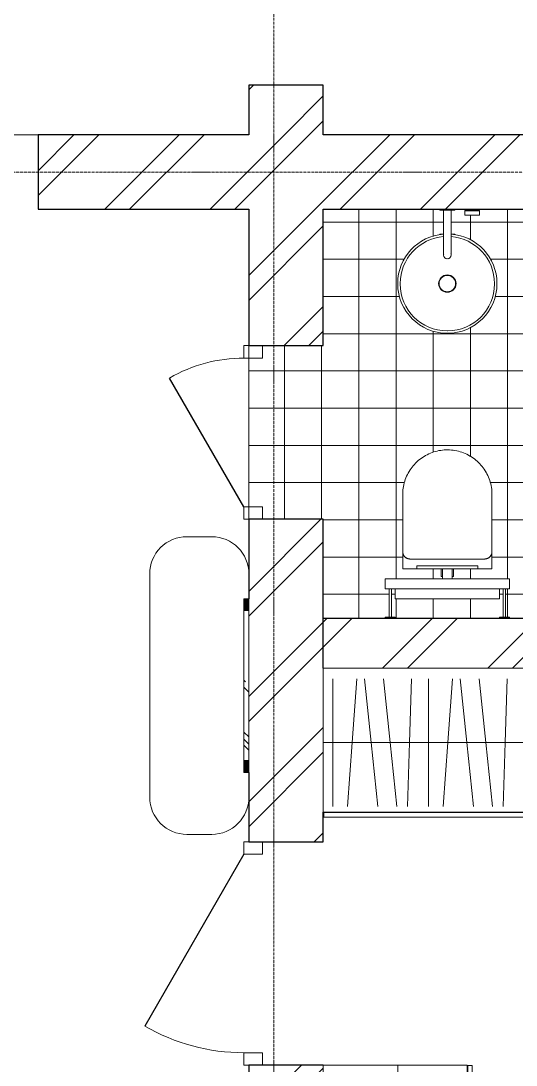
# Model space of a CAD drawing. Header units: millimetres. Extents: x -5016 to 23572, y 233981 to 377995.
# Drawn here: x 8481 to 10477, y 362700 to 366909 of the extents above; entities that cross this region are included whole.
import ezdxf

# ---------------------------------------------------------------- set-up
doc = ezdxf.new("R2010")
doc.units = ezdxf.units.MM
doc.linetypes.add('Осевая 12-2-2', pattern=[16, 12, -2, 0, -2])
for name, color, linetype, lineweight in [('A-DETL-GENF', 9, 'Continuous', 13), ('A-DOOR', 8, 'Continuous', 13), ('A-FLOR', 9, 'Continuous', 13), ('A-FLOR-PATT', 9, 'Continuous', 13), ('A-WALL', 8, 'Continuous', 13), ('A-WALL-PATT', 8, 'Continuous', 13), ('I-FURN', 9, 'Continuous', 13), ('P-SANR-FIXT', 9, 'Continuous', 13), ('S-GRID', 8, 'Continuous', 13), ('АР_подложка', 8, 'Continuous', 13)]:
    doc.layers.add(name, color=color, linetype=linetype, lineweight=lineweight)
pattern_1 = [(45, (0, 0), (-212.132, 212.132), []), (45, (0, 100), (-212.132, 212.132), [])]

# ---------------------------------------------------------------- blocks, each defined once
blk = doc.blocks.new('INT 04 Раковина - INT 04 Раковина-1628121-Этаж 1 - Планировка')
at = {"layer": 'P-SANR-FIXT'}
for p, q in [((-200, 1), (-200, -1)), ((-190, -1), (-190, 1)), ((190, 1), (190, -1)), ((200, -1), (200, 1)), ((1, -190), (-1, -190)), ((-1, -200), (1, -200))]:
    blk.add_line(p, q, dxfattribs=at)
for centre, radius, start, end in [((-1, 1), 199, 94.0124, 180), ((-1, 1), 189, 94.235, 180), ((1, 1), 199, 360, 85.9351), ((1, 1), 189, 360, 85.72), ((0, 0), 35, 0, 180), ((0, 0), 35, 180, 0), ((0, 0), 33, 360, 180), ((0, 0), 33, 180, 360), ((-1, -1), 199, 180, 270), ((-1, -1), 189, 180, 270), ((1, -1), 199, 270, 360), ((1, -1), 189, 270, 0)]:
    blk.add_arc(centre, radius, start, end, dxfattribs=at)
blk = doc.blocks.new('INT 04 Смеситель настенный - INT 04 Смеситель настенный-1566558-Этаж 1 - Планировка')
at = {"layer": 'P-SANR-FIXT'}
for p, q in [((-30, 30), (-30, 26)), ((-30, 26), (-29, 26)), ((-30, 26), (30, 26)), ((-15, 26), (-15, -125)), ((15, -125), (15, 26)), ((29, 26), (30, 26)), ((30, 26), (30, 30)), ((70, 30), (70, 26)), ((70, 26), (71, 26)), ((70, 26), (130, 26)), ((70, 24), (70, 6)), ((70, 24), (130, 24)), ((70, 6), (130, 6)), ((72, 26), (72, 24)), ((128, 24), (128, 26)), ((129, 26), (130, 26)), ((130, 26), (130, 30)), ((130, 6), (130, 24))]:
    blk.add_line(p, q, dxfattribs=at)
at = {"layer": 'P-SANR-FIXT', "flags": 128}
for points in [[(-15, -125), (-15, -126.2), (-15, -127.4), (-15, -128.6), (-15, -129.8), (-15, -131), (-15, -132.1), (-15, -133.3), (-15, -134.4), (-15, -135.6), (-15, -136.7), (-15, -137.8), (-15, -138.9), (-15, -139.9), (-15, -140.9), (-15, -141.9), (-15, -142.9), (-15, -143.9), (-15, -144.8), (-15, -145.7), (-15, -146.5), (-15, -147.3), (-15, -148.1), (-15, -148.9), (-15, -149.6), (-15, -150.2), (-15, -150.9), (-15, -151.5), (-15, -152), (-15, -152.5), (-15, -153), (-15, -153.4), (-15, -153.7), (-15, -154.1), (-15, -154.3), (-15, -154.6), (-15, -154.7), (-15, -154.9), (-15, -155), (-15, -155)], [(15, -155), (15, -155), (15, -154.9), (15, -154.8), (15, -154.6), (15, -154.4), (15, -154.1), (15, -153.8), (15, -153.5), (15, -153.1), (15, -152.6), (15, -152.1), (15, -151.6), (15, -151), (15, -150.4), (15, -149.8), (15, -149.1), (15, -148.3), (15, -147.6), (15, -146.7), (15, -145.9), (15, -145), (15, -144.1), (15, -143.2), (15, -142.2), (15, -141.2), (15, -140.2), (15, -139.1), (15, -138.1), (15, -137), (15, -135.9), (15, -134.7), (15, -133.6), (15, -132.4), (15, -131.3), (15, -130.1), (15, -128.9), (15, -127.7), (15, -126.5), (15, -125.3), (15, -125)]]:
    blk.add_lwpolyline(points, dxfattribs=at)
at = {"layer": 'P-SANR-FIXT'}
for start, end in [(165, 255), (180, 360), (285, 20.653)]:
    blk.add_arc((0, -155), 15, start, end, dxfattribs=at)
blk = doc.blocks.new('INT 04 Сифон - INT 04 Сифон-1566560-Этаж 1 - Планировка')
at = {"layer": 'P-SANR-FIXT'}
for p, q in [((-30, 200), (-30, 196.7)), ((-30, 200), (-15.1, 200)), ((15.3, 200), (30, 200)), ((30, 196.7), (30, 200))]:
    blk.add_line(p, q, dxfattribs=at)
blk = doc.blocks.new('INT 04 Унитаз - Унитаз подвесной Tece TECEspring K 9700997-1628177-Этаж 1 - Планировка')
at = {"layer": 'P-SANR-FIXT'}
for p, q in [((-180, 0), (-180, 0)), ((-180, 0), (-123, 0)), ((-180, 0), (-180, -70)), ((-25, 30), (-25, 0)), ((-20.2, 30), (-25, 30)), ((25, 30), (20.2, 30)), ((25, 0), (25, 30)), ((-180, 0), (-180, -300)), ((150, -40), (-150, -40)), ((123, 0), (180, 0)), ((180, -300), (180, 0)), ((180, 0), (180, 0)), ((180, -70), (180, 0)), ((-180, -70), (-180, -300)), ((180, -300), (180, -70))]:
    blk.add_line(p, q, dxfattribs=at)
at = {"layer": 'P-SANR-FIXT', "flags": 128}
for points in [[(-150, -40), (-151.2, -40), (-152.4, -40.1), (-153.6, -40.2), (-154.8, -40.4), (-156, -40.6), (-157.1, -40.9), (-158.3, -41.2), (-159.4, -41.5), (-160.6, -41.9), (-161.7, -42.4), (-162.8, -42.9), (-163.9, -43.4), (-164.9, -44), (-165.9, -44.6), (-166.9, -45.2), (-167.9, -45.9), (-168.9, -46.7), (-169.8, -47.4), (-170.7, -48.3), (-171.5, -49.1), (-172.3, -50), (-173.1, -50.9), (-173.9, -51.8), (-174.6, -52.8), (-175.2, -53.8), (-175.9, -54.8), (-176.5, -55.9), (-177, -56.9), (-177.5, -58), (-178, -59.1), (-178.4, -60.3), (-178.7, -61.4), (-179.1, -62.6), (-179.3, -63.7), (-179.6, -64.9), (-179.7, -66.1), (-179.9, -67.3), (-180, -68.5), (-180, -69.7), (-180, -70)], [(180, -70), (180, -68.8), (179.9, -67.6), (179.8, -66.4), (179.6, -65.2), (179.4, -64), (179.1, -62.9), (178.8, -61.7), (178.5, -60.6), (178.1, -59.4), (177.6, -58.3), (177.1, -57.2), (176.6, -56.1), (176, -55.1), (175.4, -54.1), (174.8, -53.1), (174.1, -52.1), (173.3, -51.1), (172.6, -50.2), (171.7, -49.3), (170.9, -48.5), (170, -47.7), (169.1, -46.9), (168.2, -46.1), (167.2, -45.4), (166.2, -44.8), (165.2, -44.1), (164.1, -43.5), (163.1, -43), (162, -42.5), (160.9, -42), (159.7, -41.6), (158.6, -41.3), (157.4, -40.9), (156.3, -40.7), (155.1, -40.4), (153.9, -40.3), (152.7, -40.1), (151.5, -40), (150.3, -40), (150, -40)], [(-180, -300), (-179.9, -307.2), (-179.4, -314.4), (-178.7, -321.5), (-177.7, -328.7), (-176.4, -335.8), (-174.8, -342.8), (-173, -349.7), (-170.9, -356.6), (-168.5, -363.4), (-165.8, -370.1), (-162.9, -376.7), (-159.7, -383.1), (-156.2, -389.4), (-152.5, -395.6), (-148.6, -401.6), (-144.4, -407.5), (-140, -413.2), (-135.3, -418.7), (-130.5, -424), (-125.4, -429.1), (-120.1, -434), (-114.7, -438.7), (-109, -443.2), (-103.2, -447.5), (-97.3, -451.5), (-91.1, -455.2), (-84.8, -458.8), (-78.4, -462), (-71.9, -465), (-65.2, -467.8), (-58.5, -470.2), (-51.6, -472.4), (-44.7, -474.4), (-37.7, -476), (-30.6, -477.4), (-23.5, -478.5), (-16.3, -479.3), (-9.1, -479.8), (-1.9, -480), (5.3, -479.9), (12.4, -479.6), (19.6, -478.9), (26.8, -478), (33.9, -476.8), (40.9, -475.3), (47.9, -473.5), (54.8, -471.5), (61.6, -469.1), (68.3, -466.5), (74.9, -463.7), (81.4, -460.5), (87.7, -457.2), (94, -453.5), (100, -449.6), (105.9, -445.5), (111.7, -441.2), (117.2, -436.6), (122.6, -431.8), (127.8, -426.8), (132.7, -421.6), (137.5, -416.2), (142, -410.6), (146.3, -404.8), (150.4, -398.9), (154.2, -392.8), (157.8, -386.5), (161.2, -380.2), (164.2, -373.7), (167.1, -367), (169.6, -360.3), (171.9, -353.5), (173.9, -346.6), (175.6, -339.6), (177, -332.5), (178.2, -325.4), (179.1, -318.3), (179.7, -311.1), (180, -303.9), (180, -300)], [(-180, -300), (-179.9, -307.2), (-179.5, -314.4), (-178.8, -321.6), (-177.7, -328.7), (-176.5, -335.8), (-174.9, -342.8), (-173, -349.8), (-170.9, -356.6), (-168.5, -363.4), (-165.8, -370.1), (-162.9, -376.7), (-159.7, -383.1), (-156.2, -389.5), (-152.5, -395.6), (-148.6, -401.7), (-144.4, -407.5), (-140, -413.2), (-135.4, -418.7), (-130.5, -424), (-125.4, -429.2), (-120.2, -434.1), (-114.7, -438.8), (-109.1, -443.2), (-103.3, -447.5), (-97.3, -451.5), (-91.1, -455.3), (-84.9, -458.8), (-78.4, -462.1), (-71.9, -465.1), (-65.2, -467.8), (-58.5, -470.3), (-51.6, -472.5), (-44.7, -474.4), (-37.7, -476.1), (-30.6, -477.4), (-23.5, -478.5), (-16.3, -479.3), (-9.1, -479.8), (-1.9, -480), (5.3, -480), (12.4, -479.6), (19.6, -479), (26.8, -478), (33.9, -476.8), (40.9, -475.3), (47.9, -473.6), (54.8, -471.5), (61.6, -469.2), (68.3, -466.6), (74.9, -463.7), (81.4, -460.6), (87.8, -457.2), (94, -453.6), (100.1, -449.7), (106, -445.6), (111.7, -441.2), (117.3, -436.6), (122.6, -431.8), (127.8, -426.8), (132.8, -421.6), (137.5, -416.2), (142.1, -410.6), (146.4, -404.8), (150.4, -398.9), (154.3, -392.8), (157.9, -386.6), (161.2, -380.2), (164.3, -373.7), (167.1, -367), (169.6, -360.3), (171.9, -353.5), (173.9, -346.6), (175.6, -339.6), (177.1, -332.5), (178.2, -325.4), (179.1, -318.3), (179.7, -311.1), (180, -303.9), (180, -300)]]:
    blk.add_lwpolyline(points, dxfattribs=at)
at = {"layer": 'P-SANR-FIXT'}
for centre, start, end in [((-150, -70), 90, 180), ((150, -70), 360, 90)]:
    blk.add_arc(centre, 30, start, end, dxfattribs=at)
blk = doc.blocks.new('INT 04 Инсталяция - Комплект для установки подвесного унитаза_ TECEnov-1563503-Этаж 1 - Планировка')
at = {"layer": 'P-SANR-FIXT'}
for p, q in [((-25, 30), (-25, 0)), ((25, 0), (25, 30))]:
    blk.add_line(p, q, dxfattribs=at)
blk = doc.blocks.new('INT 04 Инсталляция для унитаза - Инсталляция для унитаза-1566561-Этаж 1 - Планировка')
at = {"layer": 'P-SANR-FIXT'}
for p, q in [((-250, 0), (-250, -5)), ((-210, -5), (-210, 0)), ((210, 0), (210, -5)), ((250, -5), (250, 0)), ((-210, -5), (-250, -5)), ((-235, -5), (-235, -120)), ((-225, -120), (-225, -5)), ((250, -5), (210, -5)), ((225, -5), (225, -120)), ((235, -120), (235, -5)), ((-210, -80), (-210, -120)), ((-170, -80), (-210, -80)), ((-170, -80), (170, -80)), ((210, -80), (170, -80)), ((210, -120), (210, -80)), ((-250, -120), (250, -120)), ((-250, -120), (-250, -160)), ((250, -120), (250, -160)), ((250, -160), (-250, -160)), ((-20, -160), (-20, -200)), ((20, -200), (20, -160))]:
    blk.add_line(p, q, dxfattribs=at)
blk = doc.blocks.new('INT 04 К - Клавиша с двумя прямоугольными кнопками-1566562-Этаж 1 - Планировка')
at = {"layer": 'P-SANR-FIXT'}
for p, q in [((0, 0), (246, 0)), ((0, 0), (0, -13)), ((246, -13), (246, 0)), ((246, -13), (0, -13))]:
    blk.add_line(p, q, dxfattribs=at)
blk = doc.blocks.new('INT 18 Шкаф - INT 18 Шкаф-1563560-Этаж 1 - Планировка')
at = {"layer": 'A-DETL-GENF'}
for p, q in [((-1311.4, 307), (-1311.4, -207)), ((-1234.3, 50), (-1215.5, 307)), ((-1184.1, 307), (-1157.1, 50)), ((-1080, 50), (-1107, 307)), ((-1002.9, 50), (-995, 307)), ((-925.7, 307), (-925.7, -207)), ((-848.6, 50), (-829.7, 307)), ((-798.4, 307), (-771.4, 50)), ((-694.3, 50), (-721.3, 307)), ((-617.1, 50), (-609.3, 307)), ((-540, 307), (-540, -207)), ((-462.9, 50), (-444, 307)), ((-412.7, 307), (-385.7, 50)), ((-308.6, 50), (-335.6, 307)), ((-231.4, 50), (-223.6, 307)), ((-154.3, 307), (-154.3, -207)), ((-77.1, 50), (-58.3, 307)), ((-27, 307), (0, 50)), ((77.1, 50), (50.1, 307)), ((154.3, 50), (162.1, 307)), ((231.4, 307), (231.4, -207)), ((308.6, 50), (327.4, 307)), ((358.7, 307), (385.7, 50)), ((462.9, 50), (435.9, 307)), ((540, 50), (547.9, 307)), ((617.1, 307), (617.1, -207)), ((694.3, 50), (713.1, 307)), ((744.4, 307), (771.4, 50)), ((848.6, 50), (821.6, 307)), ((925.7, 50), (933.6, 307)), ((1002.9, 307), (1002.9, -207)), ((1080, 50), (1098.8, 307)), ((1130.1, 307), (1157.1, 50)), ((1234.3, 50), (1207.3, 307)), ((1311.4, 50), (1319.3, 307)), ((-1350, 50), (-964.3, 50)), ((-1234.3, 50), (-1253.1, -207)), ((-1157.1, 50), (-1130.1, -207)), ((-1080, 50), (-1053, -207)), ((-1002.9, 50), (-1010.7, -207)), ((-964.3, 50), (-578.6, 50)), ((-848.6, 50), (-867.4, -207)), ((-771.4, 50), (-744.4, -207)), ((-694.3, 50), (-667.3, -207)), ((-617.1, 50), (-625, -207)), ((-578.6, 50), (-192.9, 50)), ((-462.9, 50), (-481.7, -207)), ((-385.7, 50), (-358.7, -207)), ((-308.6, 50), (-281.6, -207)), ((-231.4, 50), (-239.3, -207)), ((-192.9, 50), (192.9, 50)), ((-77.1, 50), (-96, -207)), ((0, 50), (27, -207)), ((77.1, 50), (104.1, -207)), ((154.3, 50), (146.4, -207)), ((192.9, 50), (578.6, 50)), ((308.6, 50), (289.7, -207)), ((385.7, 50), (412.7, -207)), ((462.9, 50), (489.9, -207)), ((540, 50), (532.1, -207)), ((578.6, 50), (964.3, 50)), ((694.3, 50), (675.5, -207)), ((771.4, 50), (798.4, -207)), ((848.6, 50), (875.6, -207)), ((925.7, 50), (917.9, -207)), ((964.3, 50), (1350, 50)), ((1080, 50), (1061.2, -207)), ((1157.1, 50), (1184.1, -207)), ((1234.3, 50), (1261.3, -207)), ((1311.4, 50), (1303.6, -207))]:
    blk.add_line(p, q, dxfattribs=at)
at = {"layer": 'I-FURN'}
for p, q in [((-1350, 350), (1350, 350)), ((-1350, 350), (-1350, -230)), ((1350, -230), (1350, 350)), ((1350, -230), (-1350, -230)), ((-1348.5, -232), (-0.8, -232)), ((-1348.5, -232), (-1348.5, -250)), ((-0.8, -250), (-1348.5, -250)), ((-0.8, -250), (-0.8, -232)), ((0.8, -232), (1348.5, -232)), ((0.8, -232), (0.8, -250)), ((1348.5, -250), (0.8, -250)), ((1348.5, -250), (1348.5, -232))]:
    blk.add_line(p, q, dxfattribs=at)
blk = doc.blocks.new('INT 18 Шкаф - INT 18 Шкаф-1563600-Этаж 1 - Планировка')
at = {"layer": 'A-DETL-GENF'}
for p, q in [((-1208.3, 307), (-1208.3, -207)), ((-1125, 50), (-1106.2, 307)), ((-1068.7, 307), (-1041.7, 50)), ((-958.3, 50), (-985.3, 307)), ((-875, 50), (-867.1, 307)), ((-791.7, 307), (-791.7, -207)), ((-708.3, 50), (-689.5, 307)), ((-652, 307), (-625, 50)), ((-541.7, 50), (-568.7, 307)), ((-458.3, 50), (-450.5, 307)), ((-375, 307), (-375, -207)), ((-291.7, 50), (-272.8, 307)), ((-235.3, 307), (-208.3, 50)), ((-125, 50), (-152, 307)), ((-41.7, 50), (-33.8, 307)), ((41.7, 307), (41.7, -207)), ((125, 50), (143.8, 307)), ((181.3, 307), (208.3, 50)), ((291.7, 50), (264.7, 307)), ((375, 50), (382.9, 307)), ((458.3, 307), (458.3, -207)), ((541.7, 50), (560.5, 307)), ((598, 307), (625, 50)), ((708.3, 50), (681.3, 307)), ((791.7, 50), (799.5, 307)), ((875, 307), (875, -207)), ((958.3, 50), (977.2, 307)), ((1014.7, 307), (1041.7, 50)), ((1125, 50), (1098, 307)), ((1208.3, 50), (1216.2, 307)), ((-1250, 50), (-833.3, 50)), ((-1125, 50), (-1143.8, -207)), ((-1041.7, 50), (-1014.7, -207)), ((-958.3, 50), (-931.3, -207)), ((-875, 50), (-882.9, -207)), ((-833.3, 50), (-416.7, 50)), ((-708.3, 50), (-727.2, -207)), ((-625, 50), (-598, -207)), ((-541.7, 50), (-514.7, -207)), ((-458.3, 50), (-466.2, -207)), ((-416.7, 50), (0, 50)), ((-291.7, 50), (-310.5, -207)), ((-208.3, 50), (-181.3, -207)), ((-125, 50), (-98, -207)), ((-41.7, 50), (-49.5, -207)), ((0, 50), (416.7, 50)), ((125, 50), (106.2, -207)), ((208.3, 50), (235.3, -207)), ((291.7, 50), (318.7, -207)), ((375, 50), (367.1, -207)), ((416.7, 50), (833.3, 50)), ((541.7, 50), (522.8, -207)), ((625, 50), (652, -207)), ((708.3, 50), (735.3, -207)), ((791.7, 50), (783.8, -207)), ((833.3, 50), (1250, 50)), ((958.3, 50), (939.5, -207)), ((1041.7, 50), (1068.7, -207)), ((1125, 50), (1152, -207)), ((1208.3, 50), (1200.5, -207))]:
    blk.add_line(p, q, dxfattribs=at)
at = {"layer": 'I-FURN'}
for p, q in [((-1250, 350), (1250, 350)), ((-1250, 350), (-1250, -230)), ((1250, -230), (1250, 350)), ((1250, -230), (-1250, -230)), ((-1248.5, -232), (-0.8, -232)), ((-1248.5, -232), (-1248.5, -250)), ((-0.8, -250), (-1248.5, -250)), ((-0.8, -250), (-0.8, -232)), ((0.8, -232), (1248.5, -232)), ((0.8, -232), (0.8, -250)), ((1248.5, -250), (0.8, -250)), ((1248.5, -250), (1248.5, -232))]:
    blk.add_line(p, q, dxfattribs=at)
blk = doc.blocks.new('INT 15 Тумба овальная - INT 15 Тумба овальная-1356788-Этаж 1 - Планировка')
at = {"layer": 'I-FURN'}
for p, q in [((450, 200), (-450, 200)), ((-600, 50), (-600, -50)), ((600, -50), (600, 50))]:
    blk.add_line(p, q, dxfattribs=at)
for centre, start, end in [((-450, 50), 90, 180), ((450, 50), 360, 90), ((-450, -50), 180, 270), ((450, -50), 270, 360)]:
    blk.add_arc(centre, 150, start, end, dxfattribs=at)
blk = doc.blocks.new('INT 19 Дверь межкомнатная одностворчатая - 900 х 2370 _800_ Глухое Л-НАР-1569038-Этаж 1 - Планировка')
at = {"layer": 'A-DOOR', "lineweight": 25}
blk.add_line((400, 170), (-292.8, 570), dxfattribs=at)
at = {"layer": 'A-DOOR'}
for p, q in [((-400, 170), (-450, 170)), ((-450, 170), (-450, 95)), ((-400, 95), (-400, 170)), ((400, 95), (400, 170)), ((400, 170), (450, 170)), ((450, 170), (450, 95)), ((-450, 95), (-400, 95)), ((450, 95), (400, 95))]:
    blk.add_line(p, q, dxfattribs=at)
blk.add_arc((400, 170), 800, 150, 180, dxfattribs=at)
blk = doc.blocks.new('INT 19 Дверь межкомнатная одностворчатая - 700х 2370 _800_ Глухое П-НАР-1569042-Этаж 1 - Планировка')
at = {"layer": 'A-DOOR', "lineweight": 25}
blk.add_line((-300, 170), (219.6, 470), dxfattribs=at)
at = {"layer": 'A-DOOR'}
for p, q in [((-300, 170), (-350, 170)), ((-350, 170), (-350, 95)), ((-300, 95), (-300, 170)), ((300, 95), (300, 170)), ((300, 170), (350, 170)), ((350, 170), (350, 95)), ((-350, 95), (-300, 95)), ((350, 95), (300, 95))]:
    blk.add_line(p, q, dxfattribs=at)
blk.add_arc((-300, 170), 600, 360, 30, dxfattribs=at)
blk = doc.blocks.new('FP_19-Этаж 1 - Планировка')
at = {"layer": 'I-FURN', "true_color": 0xf4f4f4}
blk.add_hatch(color=7, dxfattribs=at).paths.add_polyline_path([(-300, 0), (-350, 0), (-350, -20), (-300, -20)])
blk = doc.blocks.new('FP_20-Этаж 1 - Планировка')
at = {"layer": 'I-FURN', "true_color": 0xf4f4f4}
blk.add_hatch(color=7, dxfattribs=at).paths.add_polyline_path([(350, -20), (350, 0), (300, 0), (300, -20), (348.3, -20)])
blk = doc.blocks.new('FP_21-Этаж 1 - Планировка')
at = {"layer": 'I-FURN'}
blk.add_line((-350, 0), (-350, -20), dxfattribs=at)
blk = doc.blocks.new('FP_22-Этаж 1 - Планировка')
at = {"layer": 'I-FURN'}
blk.add_line((350, -20), (350, 0), dxfattribs=at)
blk = doc.blocks.new('INT 03 Зеркало - Зеркало-1566474-Этаж 1 - Планировка')
at = {"layer": 'I-FURN', "true_color": 0x808080}
h = blk.add_hatch(dxfattribs=at)
h.set_pattern_fill('FP_2', color=8, style=0, pattern_type=2)
h.set_pattern_definition([(225, (551.7, -90), (-630, -6e-14), [61.16, -829.8]), (225, (567.4, -49.8), (-630, -6e-14), [180, -710.96]), (225, (525.2, -63.5), (-630, -6e-14), [61.16, -829.8]), (225, (341.7, -187.8), (-630, -6e-14), [61.16, -829.8]), (225, (378.6, -126.4), (-630, -6e-14), [210, -680.96]), (225, (351.5, -125), (-630, -6e-14), [112.5, -778.46]), (225, (176.7, -45), (-630, -6e-14), [124.8, -766.16]), (225, (164.44, -32.75), (-630, -6e-14), [204.13, -686.82]), (225, (118.04, -50.63), (-630, -6e-14), [79.34, -811.62]), (225, (551.7, -420), (-630, -6e-14), [61.16, -829.8]), (225, (550.54, -396.65), (-630, -6e-14), [156.2, -734.76]), (225, (561.5, -357.2), (-630, -6e-14), [112.5, -778.46]), (225, (316.9, -493), (-630, -6e-14), [61.16, -829.8]), (225, (359.2, -426.2), (-630, -6e-14), [217.65, -673.3]), (225, (299.95, -456.94), (-630, -6e-14), [74.67, -816.28]), (225, (131.7, -420), (-630, -6e-14), [112.5, -778.46]), (225, (168.6, -358.6), (-630, -6e-14), [210, -680.96]), (225, (118.04, -380.63), (-630, -6e-14), [79.34, -811.62])])
h.paths.add_polyline_path([(300, 0), (-300, 0), (-300, -20), (300, -20)])
at = {"layer": 'I-FURN'}
for p, q in [((-300, 0), (-350, 0)), ((-300, 0), (300, 0)), ((350, 0), (300, 0)), ((-350, -20), (-300, -20)), ((300, -20), (-300, -20)), ((300, -20), (350, -20))]:
    blk.add_line(p, q, dxfattribs=at)
for name in ['FP_19-Этаж 1 - Планировка', 'FP_21-Этаж 1 - Планировка', 'FP_20-Этаж 1 - Планировка', 'FP_22-Этаж 1 - Планировка']:
    blk.add_blockref(name, (0, 0), dxfattribs=at)
blk = doc.blocks.new('АР_k2plan1')
at = {"layer": 'A-FLOR-PATT', "true_color": 0xc0c0c0}
h = blk.add_hatch(dxfattribs=at)
h.set_pattern_fill('FP_4', color=9, style=0, pattern_type=2)
h.set_pattern_definition([(0, (13143.2, 9997.64), (0, 150), []), (90, (13143.2, 9997.64), (-150, 9e-15), [])])
h.paths.add_polyline_path([(13728.2, 9172.6), (13728.2, 10822.6), (12497.2, 10822.6), (12497.2, 10818.6), (12490.8, 10818.6), (12490.8, 10816.6), (12498.2, 10816.6), (12498.2, 10798.6), (12438.2, 10798.6), (12439.2, 10816.6), (12445.5, 10816.6), (12445.5, 10818.6), (12439.2, 10818.6), (12439.2, 10822.6), (12397.2, 10822.6), (12396.7, 10818.6), (12383.2, 10818.6), (12383.2, 10722.6), (12396.7, 10722.6), (12396.7, 10719.5), (12414.4, 10717.3), (12455.5, 10702.9), (12493.3, 10679.2), (12524.8, 10647.7), (12550, 10605.6), (12563.5, 10565.7), (12568.2, 10521.6), (12563.2, 10477.4), (12548.5, 10435.3), (12524.8, 10397.6), (12493.3, 10366.1), (12451.2, 10340.8), (12411.3, 10327.4), (12367.2, 10322.6), (12322.9, 10327.6), (12280.9, 10342.4), (12243.1, 10366.1), (12211.6, 10397.6), (12186.4, 10439.6), (12172.9, 10479.6), (12168.2, 10523.6), (12173.2, 10567.9), (12187.9, 10610), (12211.6, 10647.7), (12243.1, 10679.2), (12285.2, 10704.5), (12325.1, 10717.9), (12339.7, 10719.5), (12339.7, 10722.6), (12353.2, 10722.6), (12353.2, 10818.6), (12339.2, 10818.6), (12339.2, 10822.6), (11868.2, 10822.6), (11868.2, 10272.6), (11568.2, 10272.6), (11568.2, 9572.6), (11868.2, 9572.6), (11868.2, 9172.6), (12118.2, 9172.6), (12118.2, 9177.6), (12133.2, 9177.6), (12133.2, 9292.6), (12118.2, 9292.6), (12118.2, 9332.6), (12348.2, 9332.6), (12348.2, 9342.6), (12343.2, 9342.6), (12343.2, 9372.6), (12188.2, 9372.6), (12188.7, 9677.6), (12193.5, 9715.3), (12196.2, 9724.7), (12205.8, 9749), (12216, 9767.9), (12232.1, 9789.3), (12240.9, 9799.9), (12267.6, 9821.2), (12284.3, 9831.5), (12305.1, 9840.7), (12325.5, 9847.2), (12345.8, 9850.7), (12368.2, 9852.6), (12401.8, 9848.9), (12414.8, 9846.5), (12445.4, 9834.5), (12461.6, 9826.2), (12484.9, 9809.1), (12500.1, 9794.4), (12513.2, 9778.3), (12526.3, 9757.7), (12535.5, 9737), (12543.5, 9712.5), (12545, 9704.4), (12548.2, 9672.6), (12548.2, 9372.6), (12393.2, 9372.6), (12392.3, 9342.6), (12388.2, 9342.6), (12388.2, 9332.6), (12618.2, 9332.6), (12618.2, 9292.6), (12603.2, 9292.6), (12603.2, 9177.6), (12618.2, 9177.6), (12618.2, 9172.6), (13046.2, 9172.6)])
h.paths.add_polyline_path([(12324.1, 9172.6), (12578.2, 9172.6), (12578.2, 9177.6), (12593.2, 9177.6), (12593.2, 9292.6), (12578.2, 9292.6), (12578.2, 9252.6), (12158.2, 9252.6), (12158.2, 9292.6), (12143.2, 9292.6), (12143.2, 9177.6), (12158.2, 9177.6), (12158.2, 9172.6)])
h.paths.add_polyline_path([(12198.3, 9728.7), (12201.2, 9738.5), (12199.1, 9731.5)])
at = {"layer": 'A-WALL-PATT', "lineweight": 9}
h = blk.add_hatch(dxfattribs=at)
h.set_pattern_fill('FP_1', color=256, style=0, pattern_type=2)
h.set_pattern_definition(pattern_1)
h.paths.add_polyline_path([(11568.2, 5972.6), (11868.2, 5972.6), (11868.2, 7372.6), (11568.2, 7372.6), (11568.2, 6589.2)])
h.paths.add_polyline_path([(11568.2, 8272.6), (11868.2, 8272.6), (11868.2, 9572.6), (11568.2, 9572.6), (11568.2, 8440.7)])
h.paths.add_polyline_path([(11568.2, 10272.6), (11868.2, 10272.6), (11868.2, 10822.6), (11568.2, 10822.6), (11568.2, 10821.3)])
h.paths.add_polyline_path([(11868.2, 11122.6), (11868.2, 11322.6), (11568.2, 11322.6), (11568.2, 11122.6)])
h.paths.add_polyline_path([(11568.2, 12822.6), (11868.2, 12822.6), (11868.2, 18272.6), (11568.2, 18272.6), (11568.2, 12937.4)])
h = blk.add_hatch(dxfattribs=at)
h.set_pattern_fill('FP_1', color=256, style=0, pattern_type=2)
h.set_pattern_definition(pattern_1)
h.paths.add_polyline_path([(14568.2, 10822.6), (14568.2, 11122.6), (10718.2, 11122.6), (10718.2, 10822.6), (14191.3, 10822.6)])
h.paths.add_polyline_path([(9048.2, 10822.6), (9218.2, 10822.6), (9218.2, 11122.6), (7268.2, 11122.6), (7268.2, 10822.6), (8368.2, 10822.6)])
h.paths.add_polyline_path([(6368.2, 10822.6), (6368.2, 11122.6), (2368.2, 11122.6), (2368.2, 10822.6), (5103.5, 10822.6)])
h.paths.add_polyline_path([(14134.7, 10892.6), (14104.1, 10898.7), (14078.2, 10916.1), (14060.8, 10942), (14054.7, 10972.6), (14060.8, 11003.3), (14078.2, 11029.2), (14104.1, 11046.6), (14134.7, 11052.6), (14165.3, 11046.6), (14191.3, 11029.2), (14208.6, 11003.3), (14214.7, 10972.6), (14208.6, 10942), (14191.3, 10916.1), (14165.3, 10898.7)])
h = blk.add_hatch(dxfattribs=at)
h.set_pattern_fill('FP_1', color=256, style=0, pattern_type=2)
h.set_pattern_definition(pattern_1)
h.paths.add_polyline_path([(14568.2, 8972.6), (14568.2, 9172.6), (11868.2, 9172.6), (11868.2, 8972.6), (13768.2, 8972.6)])
at = {"layer": 'A-FLOR'}
for p, q in [((10718.2, 11122.6), (9218.2, 11122.6)), ((11568.2, 9572.6), (11568.2, 10272.6))]:
    blk.add_line(p, q, dxfattribs=at)
at = {"layer": 'A-WALL', "lineweight": 25}
for p, q in [((11568.2, 11322.6), (11568.2, 11122.6)), ((11868.2, 11322.6), (11568.2, 11322.6)), ((11868.2, 11122.6), (11868.2, 11322.6)), ((11568.2, 11122.6), (10718.2, 11122.6)), ((10718.2, 11122.6), (10718.2, 10822.6)), ((14568.2, 11122.6), (11868.2, 11122.6)), ((10718.2, 10822.6), (11568.2, 10822.6)), ((11568.2, 10822.6), (11568.2, 10272.6)), ((11868.2, 10822.6), (14568.2, 10822.6)), ((11868.2, 10272.6), (11868.2, 10822.6)), ((11568.2, 10272.6), (11868.2, 10272.6)), ((11568.2, 9572.6), (11568.2, 9252.6)), ((11868.2, 9572.6), (11568.2, 9572.6)), ((11868.2, 8972.6), (11868.2, 9572.6)), ((14568.2, 9172.6), (11868.2, 9172.6)), ((11568.2, 8552.6), (11568.2, 8272.6)), ((11868.2, 8272.6), (11868.2, 8392.6)), ((11568.2, 8272.6), (11868.2, 8272.6)), ((11568.2, 7372.6), (11568.2, 5972.6)), ((11868.2, 7372.6), (11568.2, 7372.6))]:
    blk.add_line(p, q, dxfattribs=at)
at = {"layer": 'S-GRID', "color": 251, "linetype": 'Осевая 12-2-2', "true_color": 0x646464}
for p, q in [((11668.2, 22574.8), (11668.2, -3239.2)), ((23375.6, 10972.6), (-1176.1, 10972.6))]:
    blk.add_line(p, q, dxfattribs=at)
at = {"layer": 'A-DOOR', "lineweight": 25, "rotation": 89.99999999999993}
for name, p in [('INT 19 Дверь межкомнатная одностворчатая - 700х 2370 _800_ Глухое П-НАР-1569042-Этаж 1 - Планировка', (11718.2, 9922.6)), ('INT 19 Дверь межкомнатная одностворчатая - 900 х 2370 _800_ Глухое Л-НАР-1569038-Этаж 1 - Планировка', (11718.2, 7822.6))]:
    blk.add_blockref(name, p, dxfattribs=at)
at = {"layer": 'I-FURN'}
for name, p, rotation in [('INT 15 Тумба овальная - INT 15 Тумба овальная-1356788-Этаж 1 - Планировка', (11368.2, 8902.6), 89.9999999999999), ('INT 03 Зеркало - Зеркало-1566474-Этаж 1 - Планировка', (11568.2, 8902.6), 270.0000000000007), ('INT 18 Шкаф - INT 18 Шкаф-1563600-Этаж 1 - Планировка', (12218.2, 6122.6), 89.99999999999952)]:
    blk.add_blockref(name, p, dxfattribs=dict(at, rotation=rotation))
blk.add_blockref('INT 18 Шкаф - INT 18 Шкаф-1563560-Этаж 1 - Планировка', (13218.2, 8622.6), dxfattribs=at)
at = {"layer": 'P-SANR-FIXT'}
for name, p in [('INT 04 Смеситель настенный - INT 04 Смеситель настенный-1566558-Этаж 1 - Планировка', (12368.2, 10792.6)), ('INT 04 Раковина - INT 04 Раковина-1628121-Этаж 1 - Планировка', (12368.2, 10522.6)), ('INT 04 Сифон - INT 04 Сифон-1566560-Этаж 1 - Планировка', (12368.2, 10522.6))]:
    blk.add_blockref(name, p, dxfattribs=at)
at = {"layer": 'P-SANR-FIXT', "rotation": 180}
for name, p in [('INT 04 Унитаз - Унитаз подвесной Tece TECEspring K 9700997-1628177-Этаж 1 - Планировка', (12368.2, 9372.6)), ('INT 04 Инсталляция для унитаза - Инсталляция для унитаза-1566561-Этаж 1 - Планировка', (12368.2, 9172.6)), ('INT 04 К - Клавиша с двумя прямоугольными кнопками-1566562-Этаж 1 - Планировка', (12491.2, 9372.6)), ('INT 04 Инсталяция - Комплект для установки подвесного унитаза_ TECEnov-1563503-Этаж 1 - Планировка', (12368.2, 9372.6))]:
    blk.add_blockref(name, p, dxfattribs=at)

msp = doc.modelspace()

# ---------------------------------------------------------------- block references
at = {"layer": 'АР_подложка'}
msp.add_blockref('АР_k2plan1', (-2168, 355327), dxfattribs=at)

doc.saveas('drawing.dxf')
